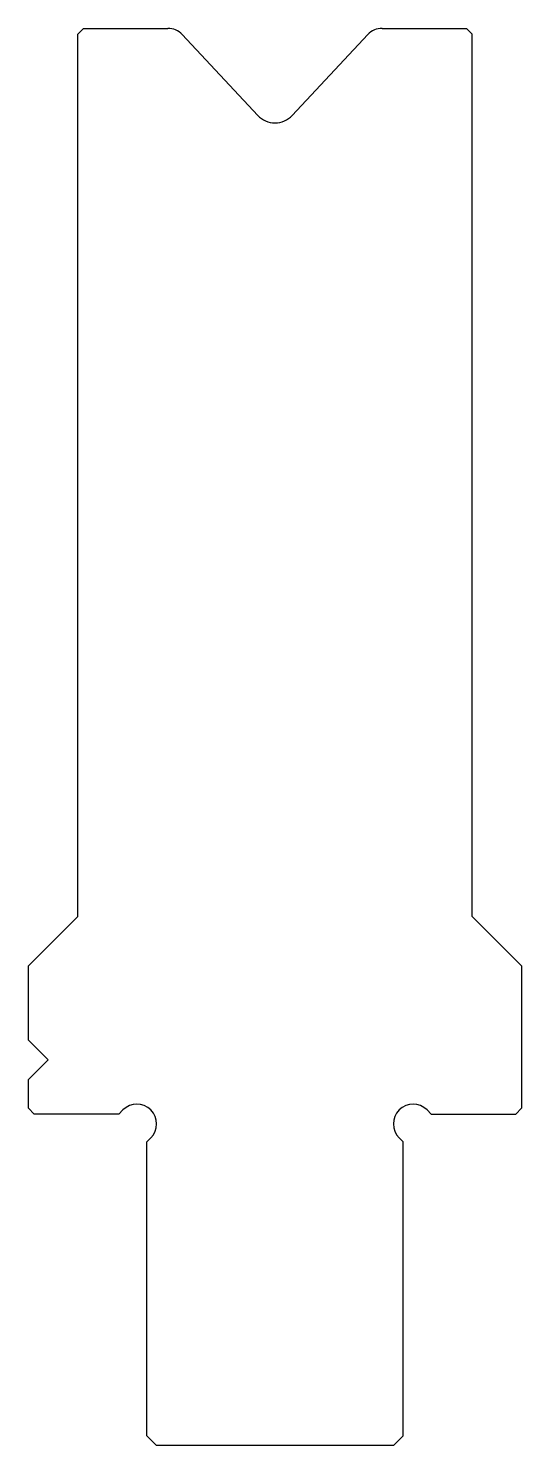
# Model space of a CAD drawing. Header units: metres. Extents: x -19 to 6, y -16.8 to 55.
import ezdxf

# ---------------------------------------------------------------- set-up
doc = ezdxf.new("R2010")
doc.units = ezdxf.units.M

msp = doc.modelspace()

# ---------------------------------------------------------------- linework, layer by layer
for p, q in [((-16.2, 55), (-16.5, 54.7)), ((-16.5, 10), (-16.5, 54.7)), ((-16.2, 55), (-11.933931, 55)), ((-11.20359, 54.683083), (-7.376409, 50.591122)), ((-5.623591, 50.591122), (-1.79641, 54.683083)), ((-1.066069, 55), (3.2, 55)), ((3.5, 54.7), (3.2, 55)), ((3.5, 10), (3.5, 54.7)), ((-19, 7.5), (-16.5, 10)), ((6, 7.5), (3.5, 10)), ((-19, 3.75), (-19, 7.5)), ((6, 7.5), (6, 0.3)), ((-19, 3.75), (-18, 2.75)), ((-18, 2.75), (-19, 1.75)), ((-19, 0.3), (-19, 1.75)), ((-19, 0.3), (-18.7, 0)), ((-14.414214, 0), (-18.7, 0)), ((-14.207107, 0.207107), (-14.414214, 0)), ((1.207107, 0.207107), (1.414214, 0)), ((1.414214, 0), (5.7, 0)), ((5.7, 0), (6, 0.3)), ((-13, -1.414214), (-12.792893, -1.207107)), ((-13, -16.3), (-13, -1.414214)), ((0, -1.414214), (-0.207107, -1.207107)), ((0, -16.3), (0, -1.414214)), ((-13, -16.3), (-12.5, -16.8)), ((-0.5, -16.8), (0, -16.3)), ((-0.5, -16.8), (-12.5, -16.8))]:
    msp.add_line(p, q)
for centre, radius, start, end in [((-11.933931, 54), 1, 43.085, 90), ((-1.066069, 54), 1, 90, 136.915), ((-6.5, 51.410821), 1.2, 223.085, 316.915), ((-13.5, -0.5), 1, 315, 135), ((0.5, -0.5), 1, 45, 225)]:
    msp.add_arc(centre, radius, start, end)

doc.saveas('drawing.dxf')
